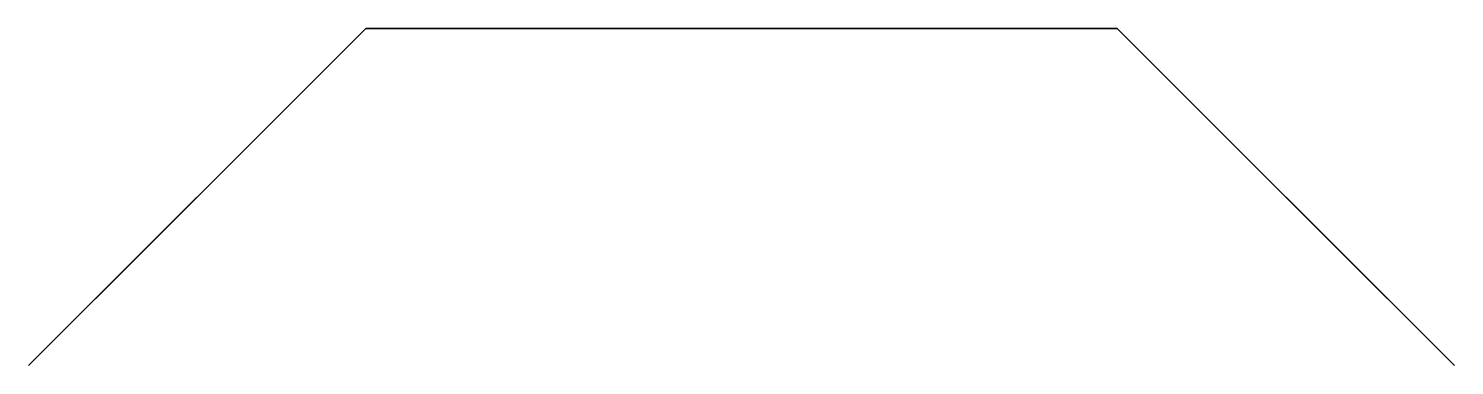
# Model space of a CAD drawing. Extents: x -0.493 to 0.493, y -0.233 to 0.
import ezdxf

# ---------------------------------------------------------------- set-up
doc = ezdxf.new("R2010")
doc.units = 0
doc.layers.add('SPADES', color=4, linetype='CONTINUOUS')

msp = doc.modelspace()

# ---------------------------------------------------------------- linework, layer by layer
at = {"layer": 'SPADES'}
for points in [[(0.26, 0, 0.23), (0.26, 0, 0.54), (-0.26, 0, 0.54), (-0.26, 0, 0.23)], [(0.26, 0, 0.54), (0.26, 0, 0.23), (-0.26, 0, 0.23), (-0.26, 0, 0.54)], [(0.40142, -0.14142, 0.23), (0.49335, -0.23335, 0.45), (0.26, 0, 0.45), (0.26, 0, 0.23)], [(0.49335, -0.23335, 0.45), (0.40142, -0.14142, 0.23), (0.26, 0, 0.23), (0.26, 0, 0.45)], [(0.49335, -0.23335, 0.45), (0.49335, -0.23335, 0.54), (0.26, 0, 0.54), (0.26, 0, 0.45)], [(0.49335, -0.23335, 0.54), (0.49335, -0.23335, 0.45), (0.26, 0, 0.45), (0.26, 0, 0.54)], [(-0.40142, -0.14142, 0.23), (-0.49335, -0.23335, 0.45), (-0.26, 0, 0.45), (-0.26, 0, 0.23)], [(-0.49335, -0.23335, 0.45), (-0.40142, -0.14142, 0.23), (-0.26, 0, 0.23), (-0.26, 0, 0.45)], [(-0.49335, -0.23335, 0.54), (-0.49335, -0.23335, 0.45), (-0.26, 0, 0.45), (-0.26, 0, 0.54)], [(-0.49335, -0.23335, 0.45), (-0.49335, -0.23335, 0.54), (-0.26, 0, 0.54), (-0.26, 0, 0.45)]]:
    msp.add_3dface(points, dxfattribs=at)

doc.saveas('drawing.dxf')
